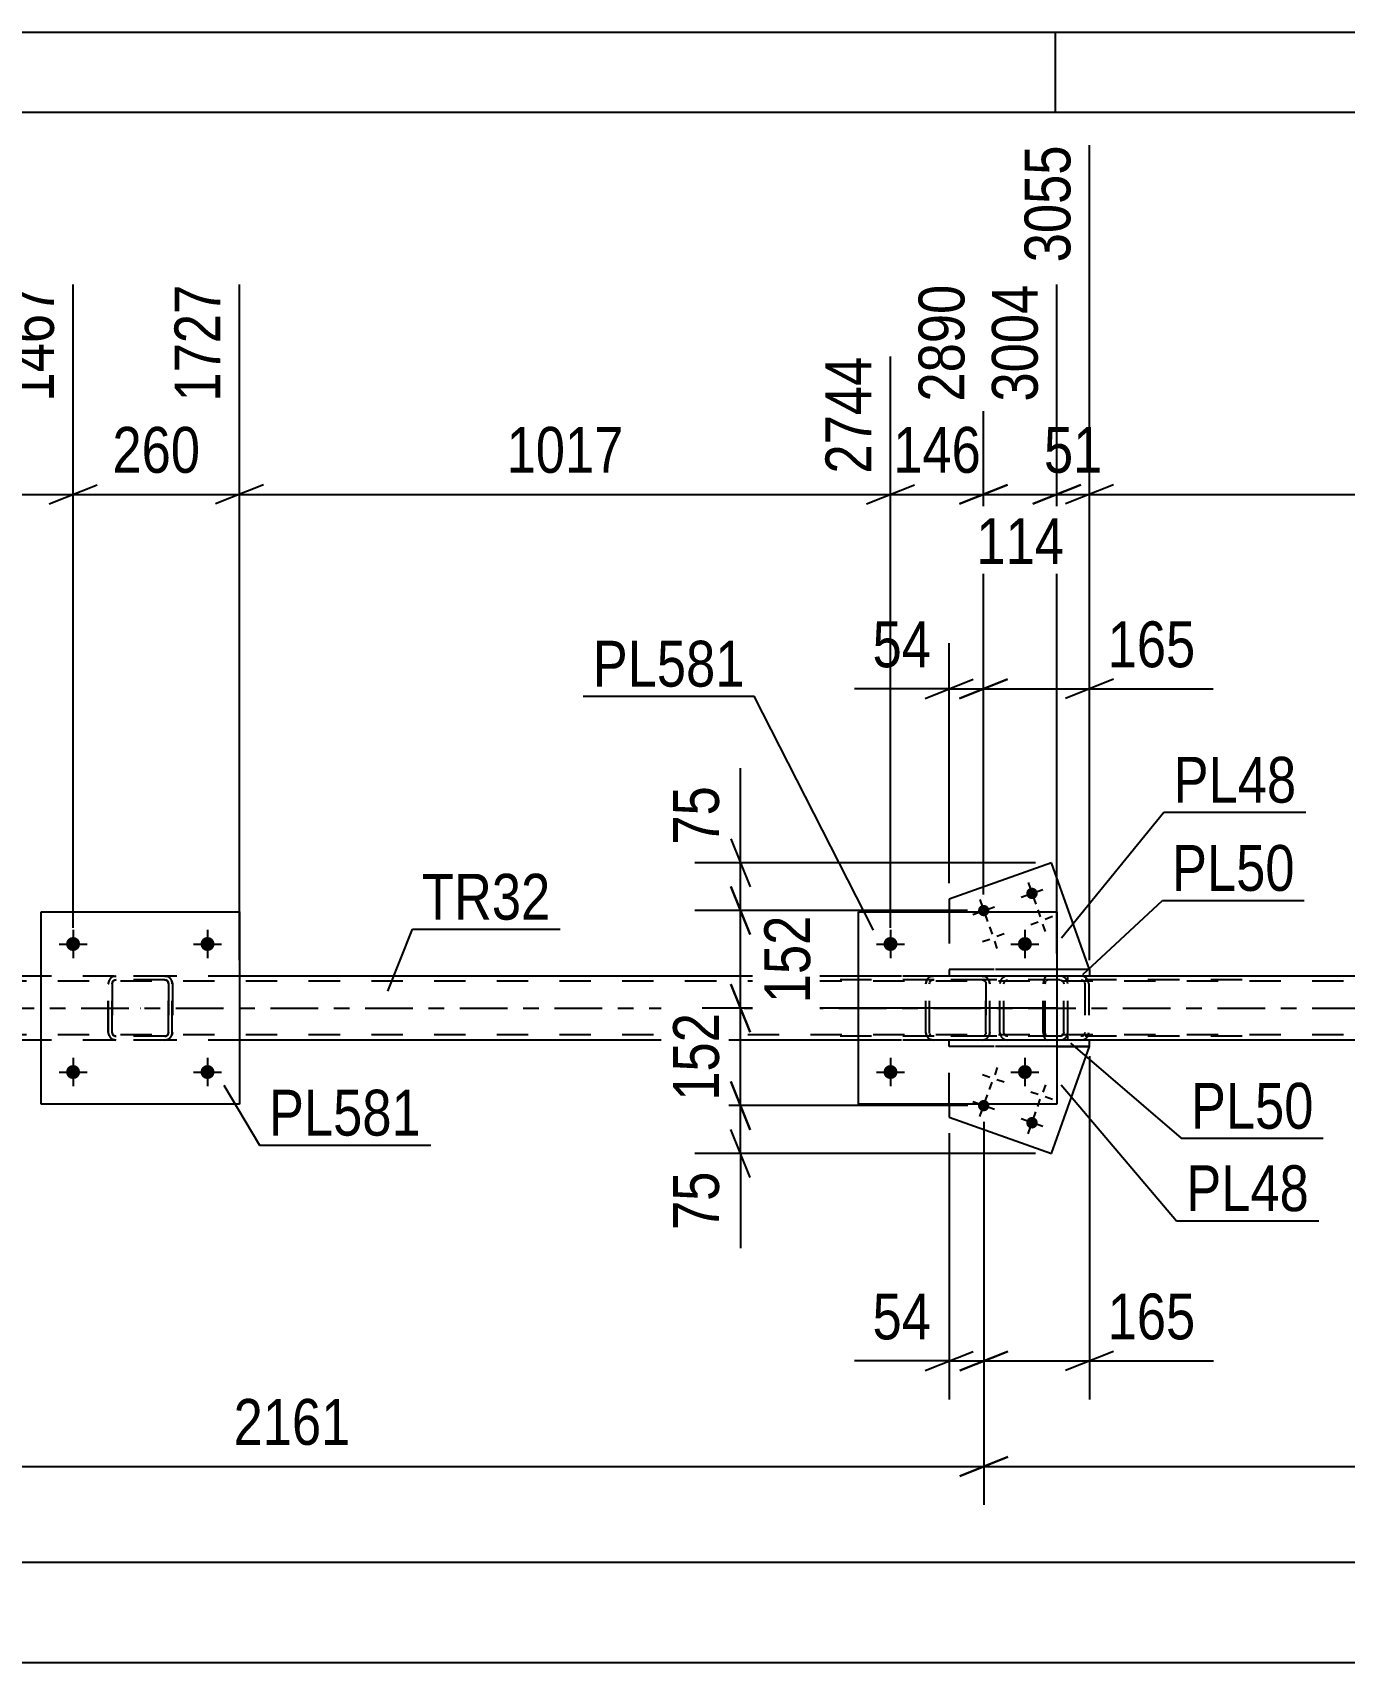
# Model space of a CAD drawing. Header units: millimetres. Extents: x 0 to 841, y 0 to 594.
# Drawn here: x 147.1 to 229, y 492.2 to 594 of the extents above; entities that cross this region are included whole.
import ezdxf

# ---------------------------------------------------------------- set-up
doc = ezdxf.new("R2010")
doc.units = ezdxf.units.MM
doc.linetypes.add('DXK_LINE_DOT2', pattern=[3.9198, 1.9599, -1.9599])
doc.linetypes.add('DXK_LINE_DOT3', pattern=[5.9187, 2.979, -0.9799, 0.9799, -0.9799])
doc.styles.add('Arial Narrow', font='ARIALN.TTF', dxfattribs={"height": 0.2})

# ---------------------------------------------------------------- blocks, each defined once
blk = doc.blocks.new('Unknown-404166606-1135')
at = {"color": 5, "linetype": 'Continuous'}
for p, q in [((841, 594), (0, 594)), ((211, 589), (211, 594)), ((836, 589), (5, 589))]:
    blk.add_line(p, q, dxfattribs=at)
blk = doc.blocks.new('Part-404166606-1464 - 1346')
at = {"color": 7, "linetype": 'DXK_LINE_DOT2'}
for p, q in [((204.34, 530.66), (204.34, 531.06)), ((211.08, 531.06), (204.34, 531.06)), ((211.08, 530.66), (204.34, 530.66))]:
    blk.add_line(p, q, dxfattribs=at)
at = {"color": 2, "linetype": 'Continuous'}
for p, q in [((213.12, 531.06), (211.08, 531.06)), ((211.08, 530.66), (213.12, 530.66)), ((213.12, 530.66), (213.12, 531.06))]:
    blk.add_line(p, q, dxfattribs=at)
blk = doc.blocks.new('Part-404166606-1375 - 1346')
at = {"color": 7, "linetype": 'DXK_LINE_DOT2'}
for p in [(213.12, 530.66), (204.34, 527.06)]:
    blk.add_line(p, (204.34, 530.66), dxfattribs=at)
at = {"color": 2, "linetype": 'Continuous'}
for p, q in [((210.75, 523.97), (213.12, 530.66)), ((204.34, 527.06), (204.34, 526.24)), ((204.34, 526.24), (210.75, 523.97))]:
    blk.add_line(p, q, dxfattribs=at)
blk = doc.blocks.new('Part-404166606-20034 - 1346')
at = {"color": 2, "linetype": 'Continuous'}
for p, q in [((198.68, 527.06), (198.68, 539.06)), ((198.68, 539.06), (211.08, 539.06)), ((211.08, 539.06), (211.08, 527.06)), ((211.08, 527.06), (198.68, 527.06))]:
    blk.add_line(p, q, dxfattribs=at)
blk = doc.blocks.new('Bolt-404166606-20061 - 1346')
at = {"linetype": 'Continuous'}
for points in [[(201.12, 537.06, -1), (200.24, 537.06, -1)], [(209.52, 537.06, -1), (208.64, 537.06, -1)]]:
    blk.add_hatch(color=1, dxfattribs=at).paths.add_polyline_path(points)
at = {"color": 1, "linetype": 'Continuous'}
for p, q in [((200.68, 537.94), (200.68, 536.18)), ((209.08, 537.94), (209.08, 536.18)), ((199.8, 537.06), (201.56, 537.06)), ((208.2, 537.06), (209.96, 537.06))]:
    blk.add_line(p, q, dxfattribs=at)
blk = doc.blocks.new('Part-404166606-1380 - 1346')
at = {"color": 2, "linetype": 'Continuous'}
for p, q in [((210.75, 542.14), (204.34, 539.87)), ((213.12, 535.46), (210.75, 542.14)), ((204.34, 539.87), (204.34, 539.06))]:
    blk.add_line(p, q, dxfattribs=at)
at = {"color": 7, "linetype": 'DXK_LINE_DOT2'}
for p in [(204.34, 539.06), (213.12, 535.46)]:
    blk.add_line(p, (204.34, 535.46), dxfattribs=at)
blk = doc.blocks.new('Part-404166606-1416 - 1346')
at = {"color": 7, "linetype": 'DXK_LINE_DOT2'}
for p, q in [((738.57, 534.74), (90.91, 534.74)), ((160, 535.06), (147.6, 535.06)), ((213.12, 535.06), (198.68, 535.06)), ((738.57, 531.38), (90.91, 531.38)), ((160, 531.06), (147.6, 531.06)), ((213.12, 531.06), (198.68, 531.06))]:
    blk.add_line(p, q, dxfattribs=at)
at = {"color": 2, "linetype": 'Continuous'}
for p, q in [((147.6, 535.06), (133.62, 535.06)), ((198.68, 535.06), (160, 535.06)), ((249.76, 535.06), (213.12, 535.06)), ((147.6, 531.06), (133.62, 531.06)), ((198.68, 531.06), (160, 531.06)), ((249.76, 531.06), (213.12, 531.06))]:
    blk.add_line(p, q, dxfattribs=at)
at = {"color": 7, "linetype": 'DXK_LINE_DOT3'}
blk.add_line((90.91, 533.06), (738.57, 533.06), dxfattribs=at)
blk = doc.blocks.new('Part-404166606-1469 - 1346')
at = {"color": 7, "linetype": 'DXK_LINE_DOT2'}
for p, q in [((204.34, 535.46), (204.34, 535.06)), ((211.08, 535.46), (204.34, 535.46)), ((211.08, 535.06), (204.34, 535.06))]:
    blk.add_line(p, q, dxfattribs=at)
at = {"color": 2, "linetype": 'Continuous'}
for p, q in [((213.12, 535.46), (211.08, 535.46)), ((213.12, 535.06), (211.08, 535.06)), ((213.12, 535.46), (213.12, 535.06))]:
    blk.add_line(p, q, dxfattribs=at)
blk = doc.blocks.new('Part-404166606-1518 - 1346')
at = {"color": 7, "linetype": 'DXK_LINE_DOT2'}
for p, q in [((210.24, 534.76), (210.22, 534.58)), ((210.22, 531.54), (210.22, 534.58)), ((210.3, 534.91), (210.24, 534.76)), ((210.38, 535.02), (210.3, 534.91)), ((210.35, 534.58), (210.36, 534.67)), ((210.35, 531.54), (210.35, 534.58)), ((210.36, 534.67), (210.39, 534.75)), ((210.49, 535.06), (210.38, 535.02)), ((210.39, 534.75), (210.44, 534.8)), ((210.44, 534.8), (210.49, 534.82)), ((222.65, 535.06), (210.49, 535.06)), ((222.65, 534.82), (210.49, 534.82)), ((211.76, 534.82), (211.76, 535.06)), ((212.77, 535.02), (212.58, 535.06)), ((212.58, 534.82), (212.68, 534.8)), ((212.68, 534.8), (212.76, 534.75)), ((212.76, 534.75), (212.81, 534.67)), ((212.81, 534.67), (212.83, 534.58)), ((212.83, 534.58), (212.83, 531.54)), ((213.06, 534.66), (213.04, 534.76)), ((213.08, 534.58), (213.06, 534.66)), ((213.08, 534.58), (213.08, 531.54)), ((210.22, 531.54), (210.24, 531.35)), ((210.36, 531.44), (210.35, 531.54)), ((212.83, 531.54), (212.81, 531.44)), ((213.06, 531.45), (213.08, 531.54)), ((210.24, 531.35), (210.3, 531.2)), ((210.3, 531.2), (210.38, 531.09)), ((210.39, 531.37), (210.36, 531.44)), ((210.38, 531.09), (210.49, 531.06)), ((210.44, 531.31), (210.39, 531.37)), ((210.49, 531.3), (210.44, 531.31)), ((222.65, 531.3), (210.49, 531.3)), ((222.65, 531.06), (210.49, 531.06)), ((211.76, 531.06), (211.76, 531.3)), ((212.68, 531.31), (212.58, 531.3)), ((212.58, 531.06), (212.77, 531.09)), ((212.76, 531.37), (212.68, 531.31)), ((212.81, 531.44), (212.76, 531.37)), ((213.04, 531.35), (213.06, 531.45))]:
    blk.add_line(p, q, dxfattribs=at)
for centre, start, end in [((212.59, 534.56), 23.8494, 68.8059), ((212.59, 531.55), 291.1941, 336.1506)]:
    blk.add_arc(centre, 0.492, start, end, dxfattribs=at)
blk = doc.blocks.new('Part-404166606-1526 - 1346')
at = {"color": 7, "linetype": 'DXK_LINE_DOT2'}
for p, q in [((211.25, 535.06), (196.27, 535.06)), ((211.25, 534.82), (196.27, 534.82)), ((207.55, 534.76), (207.51, 534.58)), ((207.51, 531.54), (207.51, 534.58)), ((207.76, 534.58), (207.78, 534.67)), ((207.76, 531.54), (207.76, 534.58)), ((207.78, 534.67), (207.84, 534.75)), ((208.02, 535.06), (207.82, 535.02)), ((207.84, 534.75), (207.92, 534.8)), ((207.92, 534.8), (208.02, 534.82)), ((211.45, 535.02), (211.25, 535.06)), ((211.25, 534.82), (211.35, 534.8)), ((211.35, 534.8), (211.43, 534.75)), ((211.43, 534.75), (211.49, 534.67)), ((211.49, 534.67), (211.51, 534.58)), ((211.51, 531.54), (211.51, 534.58)), ((211.75, 534.66), (211.73, 534.76)), ((211.76, 534.58), (211.75, 534.66)), ((211.76, 531.54), (211.76, 534.58)), ((207.51, 531.54), (207.55, 531.35)), ((207.78, 531.44), (207.76, 531.54)), ((211.51, 531.54), (211.49, 531.44)), ((211.75, 531.45), (211.76, 531.54)), ((211.25, 531.3), (196.27, 531.3)), ((211.25, 531.06), (196.27, 531.06)), ((207.84, 531.37), (207.78, 531.44)), ((207.82, 531.09), (208.02, 531.06)), ((207.92, 531.31), (207.84, 531.37)), ((208.02, 531.3), (207.92, 531.31)), ((211.35, 531.31), (211.25, 531.3)), ((211.25, 531.06), (211.45, 531.09)), ((211.43, 531.37), (211.35, 531.31)), ((211.49, 531.44), (211.43, 531.37)), ((211.73, 531.35), (211.75, 531.45))]:
    blk.add_line(p, q, dxfattribs=at)
for centre, start, end in [((208, 534.55), 110.7583, 155.68), ((211.27, 534.55), 24.32, 69.2417), ((208, 531.56), 204.32, 249.2417), ((211.27, 531.56), 290.7583, 335.68)]:
    blk.add_arc(centre, 0.496, start, end, dxfattribs=at)
blk = doc.blocks.new('Bolt-404166606-1573 - 1346')
at = {"linetype": 'Continuous'}
for points in [[(209.86, 540.34, -1), (209.18, 540.1, -1)], [(206.84, 539.27, -1), (206.17, 539.03, -1)]]:
    blk.add_hatch(color=1, dxfattribs=at).paths.add_polyline_path(points)
at = {"color": 1, "linetype": 'Continuous'}
for p, q in [((209.28, 540.9), (209.76, 539.54)), ((206.26, 539.83), (206.75, 538.47)), ((208.84, 539.98), (210.2, 540.46)), ((205.83, 538.91), (207.18, 539.39)), ((209.88, 539.2), (210.04, 538.75)), ((210.8, 538.77), (210.35, 538.6)), ((206.87, 538.13), (207.03, 537.68)), ((207.78, 537.7), (207.33, 537.53)), ((209.44, 538.28), (209.9, 538.44)), ((210.36, 537.85), (210.2, 538.3)), ((206.43, 537.21), (206.88, 537.37)), ((207.35, 536.78), (207.19, 537.23))]:
    blk.add_line(p, q, dxfattribs=at)
blk = doc.blocks.new('Bolt-404166606-1574 - 1346')
at = {"linetype": 'Continuous'}
for points in [[(206.17, 527.08, -1), (206.84, 526.84, -1)], [(209.18, 526.01, -1), (209.86, 525.77, -1)]]:
    blk.add_hatch(color=1, dxfattribs=at).paths.add_polyline_path(points)
at = {"color": 1, "linetype": 'Continuous'}
for p, q in [((206.43, 528.9), (206.88, 528.74)), ((207.35, 529.34), (207.19, 528.88)), ((207.79, 528.42), (207.33, 528.58)), ((206.26, 526.28), (206.75, 527.64)), ((206.87, 527.98), (207.03, 528.43)), ((209.44, 527.83), (209.9, 527.67)), ((210.36, 528.27), (210.2, 527.81)), ((210.8, 527.35), (210.35, 527.51)), ((207.18, 526.72), (205.83, 527.2)), ((209.28, 525.21), (209.76, 526.57)), ((209.88, 526.91), (210.04, 527.36)), ((210.2, 525.65), (208.84, 526.13))]:
    blk.add_line(p, q, dxfattribs=at)
blk = doc.blocks.new('Part-404166606-20033 - 1346')
at = {"color": 7, "linetype": 'DXK_LINE_DOT2'}
for p, q in [((202.88, 534.58), (202.92, 534.76)), ((202.92, 534.76), (202.88, 534.58)), ((202.88, 531.54), (202.88, 534.58)), ((202.88, 531.54), (202.88, 534.58)), ((203.12, 534.58), (203.14, 534.67)), ((203.12, 531.54), (203.12, 534.58)), ((203.12, 531.54), (203.12, 534.58)), ((203.14, 534.67), (203.19, 534.75)), ((203.18, 535.02), (203.36, 535.06)), ((203.36, 535.06), (203.18, 535.02)), ((203.19, 534.75), (203.27, 534.8)), ((203.27, 534.8), (203.36, 534.82)), ((206.4, 535.06), (203.36, 535.06)), ((206.4, 534.82), (203.36, 534.82)), ((206.4, 535.06), (206.59, 535.02)), ((206.59, 535.02), (206.4, 535.06)), ((206.4, 534.82), (206.5, 534.8)), ((206.5, 534.8), (206.57, 534.75)), ((206.57, 534.75), (206.63, 534.67)), ((206.63, 534.67), (206.64, 534.58)), ((206.64, 531.54), (206.64, 534.58)), ((206.64, 534.58), (206.64, 531.54)), ((206.85, 534.76), (206.88, 534.58)), ((206.88, 534.58), (206.85, 534.76)), ((206.88, 531.54), (206.88, 534.58)), ((206.88, 531.54), (206.88, 534.58)), ((202.92, 531.35), (202.88, 531.54)), ((202.88, 531.54), (202.92, 531.35)), ((203.14, 531.44), (203.12, 531.54)), ((206.64, 531.54), (206.63, 531.44)), ((206.88, 531.54), (206.85, 531.35)), ((206.85, 531.35), (206.88, 531.54)), ((203.19, 531.37), (203.14, 531.44)), ((203.36, 531.06), (203.18, 531.09)), ((203.18, 531.09), (203.36, 531.06)), ((203.27, 531.31), (203.19, 531.37)), ((203.36, 531.3), (203.27, 531.31)), ((206.4, 531.3), (203.36, 531.3)), ((206.4, 531.06), (203.36, 531.06)), ((206.5, 531.31), (206.4, 531.3)), ((206.59, 531.09), (206.4, 531.06)), ((206.4, 531.06), (206.59, 531.09)), ((206.57, 531.37), (206.5, 531.31)), ((206.63, 531.44), (206.57, 531.37))]:
    blk.add_line(p, q, dxfattribs=at)
at = {"color": 7, "linetype": 'DXK_LINE_DOT3'}
blk.add_line((204.88, 533.06), (204.88, 533.06), dxfattribs=at)
at = {"color": 7, "linetype": 'DXK_LINE_DOT2'}
for centre, start, end in [((203.36, 534.58), 112.5, 157.5), ((203.36, 534.58), 112.5, 157.5), ((206.4, 534.58), 22.5, 67.5), ((206.4, 534.58), 22.5, 67.5), ((203.36, 531.54), 202.5, 247.5), ((203.36, 531.54), 202.5, 247.5), ((206.4, 531.54), 292.5, 337.5), ((206.4, 531.54), 292.5, 337.5)]:
    blk.add_arc(centre, 0.48, start, end, dxfattribs=at)
blk = doc.blocks.new('Part-404166606-20055 - 1346')
at = {"color": 7, "linetype": 'DXK_LINE_DOT2'}
for p, q in [((151.84, 534.76), (151.8, 534.58)), ((151.8, 531.54), (151.8, 534.58)), ((151.8, 534.58), (151.81, 534.58)), ((151.81, 534.58), (151.85, 534.76)), ((151.81, 531.54), (151.81, 534.58)), ((152.04, 534.58), (152.06, 534.67)), ((152.04, 531.54), (152.04, 534.58)), ((152.04, 534.58), (152.05, 534.58)), ((152.07, 534.67), (152.05, 534.58)), ((152.05, 534.58), (152.05, 531.54)), ((152.06, 534.67), (152.11, 534.75)), ((152.12, 534.75), (152.07, 534.67)), ((152.28, 535.06), (152.1, 535.02)), ((152.11, 535.02), (152.29, 535.06)), ((152.11, 534.75), (152.19, 534.8)), ((152.2, 534.8), (152.12, 534.75)), ((152.19, 534.8), (152.28, 534.82)), ((152.29, 534.82), (152.2, 534.8)), ((155.33, 535.06), (152.28, 535.06)), ((155.33, 534.82), (152.28, 534.82)), ((155.51, 535.02), (155.32, 535.06)), ((155.32, 534.82), (155.42, 534.8)), ((155.33, 535.06), (155.52, 535.02)), ((155.42, 534.8), (155.33, 534.82)), ((155.42, 534.8), (155.49, 534.75)), ((155.5, 534.75), (155.42, 534.8)), ((155.49, 534.75), (155.55, 534.67)), ((155.55, 534.67), (155.5, 534.75)), ((155.55, 534.67), (155.56, 534.58)), ((155.57, 534.58), (155.55, 534.67)), ((155.56, 531.54), (155.56, 534.58)), ((155.56, 534.58), (155.57, 534.58)), ((155.57, 534.58), (155.57, 531.54)), ((155.8, 534.58), (155.77, 534.76)), ((155.78, 534.76), (155.81, 534.58)), ((155.8, 531.54), (155.8, 534.58)), ((155.8, 534.58), (155.81, 534.58)), ((155.81, 534.58), (155.81, 531.54)), ((151.8, 531.54), (151.81, 531.54)), ((151.8, 531.54), (151.84, 531.35)), ((151.85, 531.35), (151.81, 531.54)), ((152.04, 531.54), (152.05, 531.54)), ((152.06, 531.44), (152.04, 531.54)), ((152.05, 531.54), (152.07, 531.44)), ((155.56, 531.54), (155.55, 531.44)), ((155.55, 531.44), (155.57, 531.54)), ((155.56, 531.54), (155.57, 531.54)), ((155.77, 531.35), (155.8, 531.54)), ((155.81, 531.54), (155.78, 531.35)), ((155.8, 531.54), (155.81, 531.54)), ((152.11, 531.37), (152.06, 531.44)), ((152.07, 531.44), (152.12, 531.37)), ((152.1, 531.09), (152.28, 531.06)), ((152.19, 531.31), (152.11, 531.37)), ((152.29, 531.06), (152.11, 531.09)), ((152.12, 531.37), (152.2, 531.31)), ((152.28, 531.3), (152.19, 531.31)), ((152.2, 531.31), (152.29, 531.3)), ((155.33, 531.3), (152.28, 531.3)), ((155.33, 531.06), (152.28, 531.06)), ((155.42, 531.31), (155.32, 531.3)), ((155.32, 531.06), (155.51, 531.09)), ((155.33, 531.3), (155.42, 531.31)), ((155.52, 531.09), (155.33, 531.06)), ((155.49, 531.37), (155.42, 531.31)), ((155.42, 531.31), (155.5, 531.37)), ((155.55, 531.44), (155.49, 531.37)), ((155.5, 531.37), (155.55, 531.44))]:
    blk.add_line(p, q, dxfattribs=at)
at = {"color": 7, "linetype": 'DXK_LINE_DOT3'}
blk.add_line((153.79, 533.06), (153.82, 533.06), dxfattribs=at)
at = {"color": 7, "linetype": 'DXK_LINE_DOT2'}
for centre, start, end in [((152.28, 534.58), 112.5, 157.5), ((152.29, 534.58), 112.5, 157.5), ((155.32, 534.58), 22.5, 67.5), ((155.33, 534.58), 22.5, 67.5), ((152.28, 531.54), 202.5, 247.5), ((152.29, 531.54), 202.5, 247.5), ((155.32, 531.54), 292.5, 337.5), ((155.33, 531.54), 292.5, 337.5)]:
    blk.add_arc(centre, 0.48, start, end, dxfattribs=at)
blk = doc.blocks.new('Part-404166606-20056 - 1346')
at = {"color": 2, "linetype": 'Continuous'}
for p, q in [((147.6, 527.06), (147.6, 539.06)), ((147.6, 539.06), (160, 539.06)), ((160, 539.06), (160, 527.06)), ((160, 527.06), (147.6, 527.06))]:
    blk.add_line(p, q, dxfattribs=at)
blk = doc.blocks.new('Bolt-404166606-20060 - 1346')
at = {"linetype": 'Continuous'}
for points in [[(201.12, 529.06, -1), (200.24, 529.06, -1)], [(209.52, 529.06, -1), (208.64, 529.06, -1)]]:
    blk.add_hatch(color=1, dxfattribs=at).paths.add_polyline_path(points)
at = {"color": 1, "linetype": 'Continuous'}
for p, q in [((200.68, 529.94), (200.68, 528.18)), ((209.08, 529.94), (209.08, 528.18)), ((199.8, 529.06), (201.56, 529.06)), ((208.2, 529.06), (209.96, 529.06))]:
    blk.add_line(p, q, dxfattribs=at)
blk = doc.blocks.new('Bolt-404166606-20082 - 1346')
at = {"linetype": 'Continuous'}
for points in [[(150.04, 529.06, -1), (149.16, 529.06, -1)], [(158.44, 529.06, -1), (157.56, 529.06, -1)]]:
    blk.add_hatch(color=1, dxfattribs=at).paths.add_polyline_path(points)
at = {"color": 1, "linetype": 'Continuous'}
for p, q in [((149.6, 529.94), (149.6, 528.18)), ((158, 529.94), (158, 528.18)), ((148.72, 529.06), (150.48, 529.06)), ((157.12, 529.06), (158.88, 529.06))]:
    blk.add_line(p, q, dxfattribs=at)
blk = doc.blocks.new('Bolt-404166606-20083 - 1346')
at = {"linetype": 'Continuous'}
for points in [[(150.04, 537.06, -1), (149.16, 537.06, -1)], [(158.44, 537.06, -1), (157.56, 537.06, -1)]]:
    blk.add_hatch(color=1, dxfattribs=at).paths.add_polyline_path(points)
at = {"color": 1, "linetype": 'Continuous'}
for p, q in [((149.6, 537.94), (149.6, 536.18)), ((158, 537.94), (158, 536.18)), ((148.72, 537.06), (150.48, 537.06)), ((157.12, 537.06), (158.88, 537.06))]:
    blk.add_line(p, q, dxfattribs=at)
blk = doc.blocks.new('StraightDimension-404166606-34521 - 1346')
at = {"color": 7, "linetype": 'Continuous'}
for p, q in [((213.12, 536.46), (213.12, 586.96)), ((211.08, 536.46), (211.08, 578.26)), ((209.58, 564.55), (212.58, 565.75)), ((211.08, 565.15), (213.12, 565.15)), ((214.62, 565.75), (211.62, 564.55))]:
    blk.add_line(p, q, dxfattribs=at)
at = {"color": 0, "linetype": 'Continuous'}
blk.add_wipeout([(212.52, 587.56), (208.32, 587.56), (208.32, 579.05), (212.52, 579.05)], dxfattribs=at)
at = {"color": 3, "linetype": 'Continuous', "style": 'Arial Narrow'}
blk.add_text('3055', height=2.863, rotation=90.0002, dxfattribs=at).set_placement((211.92, 579.65))
at = {"color": 0}
blk.add_wipeout([(214.53, 565.9), (214.53, 570.1), (209.67, 570.1), (209.67, 565.9)], dxfattribs=at)
at = {"color": 3, "style": 'Arial Narrow'}
blk.add_text('51', height=2.863, dxfattribs=at).set_placement((210.27, 566.5))
blk = doc.blocks.new('StraightDimension-404166606-34525 - 1346')
at = {"color": 7, "linetype": 'Continuous'}
for p, q in [((149.6, 538.06), (149.6, 578.26)), ((160, 536.06), (160, 578.26)), ((148.1, 564.55), (151.1, 565.75)), ((149.6, 565.15), (160, 565.15)), ((161.5, 565.75), (158.5, 564.55))]:
    blk.add_line(p, q, dxfattribs=at)
at = {"color": 0}
blk.add_wipeout([(158.15, 565.9), (158.15, 570.1), (151.46, 570.1), (151.46, 565.9)], dxfattribs=at)
at = {"color": 3, "style": 'Arial Narrow'}
blk.add_text('260', height=2.863, dxfattribs=at).set_placement((152.06, 566.5))
at = {"color": 0, "linetype": 'Continuous'}
blk.add_wipeout([(159.4, 578.86), (155.2, 578.86), (155.2, 570.35), (159.4, 570.35)], dxfattribs=at)
at = {"color": 3, "linetype": 'Continuous', "style": 'Arial Narrow'}
blk.add_text('1727', height=2.863, rotation=90.0002, dxfattribs=at).set_placement((158.8, 570.95))
blk = doc.blocks.new('StraightDimension-404166606-34523 - 1346')
at = {"color": 7, "linetype": 'Continuous'}
for p, q in [((206.5, 540.15), (206.5, 578.26)), ((200.68, 538.06), (200.68, 573.76)), ((199.18, 564.55), (202.18, 565.75)), ((200.68, 565.15), (206.5, 565.15)), ((208, 565.75), (205, 564.55))]:
    blk.add_line(p, q, dxfattribs=at)
at = {"color": 0}
blk.add_wipeout([(206.94, 565.9), (206.94, 570.1), (200.25, 570.1), (200.25, 565.9)], dxfattribs=at)
at = {"color": 3, "style": 'Arial Narrow'}
blk.add_text('146', height=2.863, dxfattribs=at).set_placement((200.85, 566.5))
at = {"color": 0, "linetype": 'Continuous'}
blk.add_wipeout([(205.9, 578.86), (201.7, 578.86), (201.7, 570.35), (205.9, 570.35)], dxfattribs=at)
at = {"color": 3, "linetype": 'Continuous', "style": 'Arial Narrow'}
blk.add_text('2890', height=2.863, rotation=90.0002, dxfattribs=at).set_placement((205.3, 570.95))
blk = doc.blocks.new('StraightDimension-404166606-14667 - 1346')
at = {"color": 7, "linetype": 'Continuous'}
for p, q in [((206.51, 525.96), (206.51, 502.02)), ((120.06, 518.84), (120.06, 502.02)), ((121.56, 505.02), (118.56, 503.82)), ((120.06, 504.42), (206.51, 504.42)), ((205.01, 503.82), (208.01, 505.02))]:
    blk.add_line(p, q, dxfattribs=at)
at = {"color": 0}
blk.add_wipeout([(167.54, 505.17), (167.54, 509.37), (159.03, 509.37), (159.03, 505.17)], dxfattribs=at)
at = {"color": 3, "style": 'Arial Narrow'}
blk.add_text('2161', height=2.863, dxfattribs=at).set_placement((159.63, 505.77))
blk = doc.blocks.new('StraightDimension-404166606-1921 - 1346')
at = {"color": 7, "linetype": 'Continuous'}
blk.add_line((90.27, 492.18), (783.59, 492.18), dxfattribs=at)
blk = doc.blocks.new('StraightDimension-404166606-14666 - 1346')
at = {"color": 7, "linetype": 'Continuous'}
for p, q in [((206.51, 525.96), (206.51, 502.02)), ((208.01, 505.02), (205.01, 503.82)), ((206.51, 504.42), (783.59, 504.42))]:
    blk.add_line(p, q, dxfattribs=at)
blk = doc.blocks.new('StraightDimension-404166606-2054 - 1346')
at = {"color": 7, "linetype": 'Continuous'}
blk.add_line((90.91, 498.45), (783.59, 498.45), dxfattribs=at)
blk = doc.blocks.new('StraightDimension-404166606-1687 - 1346')
at = {"color": 7, "linetype": 'Continuous'}
for p, q in [((190.71, 528.46), (191.91, 525.46)), ((205.51, 526.96), (188.46, 526.96)), ((191.31, 523.97), (191.31, 526.96)), ((191.91, 522.47), (190.71, 525.47)), ((209.75, 523.97), (188.46, 523.97)), ((191.31, 523.97), (191.31, 518.06)), ((191.31, 523.97), (191.31, 518.06))]:
    blk.add_line(p, q, dxfattribs=at)
at = {"color": 0}
blk.add_wipeout([(190.56, 523.44), (186.36, 523.44), (186.36, 518.59), (190.56, 518.59)], dxfattribs=at)
at = {"color": 3, "style": 'Arial Narrow'}
blk.add_text('75', height=2.863, rotation=90.0002, dxfattribs=at).set_placement((189.96, 519.19))
blk = doc.blocks.new('StraightDimension-404166606-1708 - 1346')
at = {"color": 7, "linetype": 'Continuous'}
for p, q in [((190.71, 534.56), (191.91, 531.56)), ((211.14, 533.06), (188.46, 533.06)), ((191.31, 526.96), (191.31, 533.06)), ((191.91, 525.46), (190.71, 528.46)), ((205.51, 526.96), (188.46, 526.96))]:
    blk.add_line(p, q, dxfattribs=at)
at = {"color": 0}
blk.add_wipeout([(190.56, 533.35), (186.36, 533.35), (186.36, 526.67), (190.56, 526.67)], dxfattribs=at)
at = {"color": 3, "style": 'Arial Narrow'}
blk.add_text('152', height=2.863, rotation=90.0002, dxfattribs=at).set_placement((189.96, 527.27))
blk = doc.blocks.new('StraightDimension-404166606-1724 - 1346')
at = {"color": 7, "linetype": 'Continuous'}
for p, q in [((190.71, 540.65), (191.91, 537.65)), ((205.5, 539.15), (188.91, 539.15)), ((191.31, 533.06), (191.31, 539.15)), ((191.91, 531.56), (190.71, 534.56)), ((211.14, 533.06), (188.91, 533.06))]:
    blk.add_line(p, q, dxfattribs=at)
at = {"color": 0}
blk.add_wipeout([(196.26, 539.45), (192.06, 539.45), (192.06, 532.76), (196.26, 532.76)], dxfattribs=at)
at = {"color": 3, "style": 'Arial Narrow'}
blk.add_text('152', height=2.863, rotation=90.0002, dxfattribs=at).set_placement((195.66, 533.36))
blk = doc.blocks.new('StraightDimension-404166606-1741 - 1346')
at = {"color": 7, "linetype": 'Continuous'}
for p, q in [((191.31, 542.14), (191.31, 548.05)), ((191.31, 542.14), (191.31, 548.05)), ((190.71, 543.64), (191.91, 540.64)), ((209.75, 542.14), (188.46, 542.14)), ((191.31, 539.15), (191.31, 542.14)), ((191.91, 537.65), (190.71, 540.65)), ((205.5, 539.15), (188.46, 539.15))]:
    blk.add_line(p, q, dxfattribs=at)
at = {"color": 0}
blk.add_wipeout([(190.56, 547.52), (186.36, 547.52), (186.36, 542.67), (190.56, 542.67)], dxfattribs=at)
at = {"color": 3, "style": 'Arial Narrow'}
blk.add_text('75', height=2.863, rotation=90.0002, dxfattribs=at).set_placement((189.96, 543.27))
blk = doc.blocks.new('StraightDimension-404166606-1753 - 1346')
at = {"color": 7, "linetype": 'Continuous'}
for p, q in [((206.5, 540.15), (206.5, 555.85)), ((213.12, 536.06), (213.12, 555.85)), ((205, 552.4), (208, 553.6)), ((206.5, 553), (213.12, 553)), ((214.62, 553.6), (211.62, 552.4)), ((213.12, 553), (220.85, 553)), ((213.12, 553), (220.85, 553))]:
    blk.add_line(p, q, dxfattribs=at)
at = {"color": 0}
blk.add_wipeout([(220.33, 553.75), (220.33, 557.95), (213.65, 557.95), (213.65, 553.75)], dxfattribs=at)
at = {"color": 3, "style": 'Arial Narrow'}
blk.add_text('165', height=2.863, dxfattribs=at).set_placement((214.25, 554.35))
blk = doc.blocks.new('StraightDimension-404166606-1763 - 1346')
at = {"color": 7, "linetype": 'Continuous'}
for p, q in [((204.34, 540.87), (204.34, 555.85)), ((206.5, 540.15), (206.5, 555.85)), ((204.34, 553), (198.43, 553)), ((204.34, 553), (198.43, 553)), ((202.84, 552.4), (205.84, 553.6)), ((204.34, 553), (206.5, 553)), ((208, 553.6), (205, 552.4))]:
    blk.add_line(p, q, dxfattribs=at)
at = {"color": 0}
blk.add_wipeout([(203.81, 553.75), (203.81, 557.95), (198.96, 557.95), (198.96, 553.75)], dxfattribs=at)
at = {"color": 3, "style": 'Arial Narrow'}
blk.add_text('54', height=2.863, dxfattribs=at).set_placement((199.56, 554.35))
blk = doc.blocks.new('StraightDimension-404166606-1774 - 1346')
at = {"color": 7, "linetype": 'Continuous'}
for p, q in [((206.51, 525.96), (206.51, 508.61)), ((204.34, 525.24), (204.34, 508.61)), ((202.84, 510.41), (205.84, 511.61)), ((208.01, 511.61), (205.01, 510.41)), ((204.34, 511.01), (198.43, 511.01)), ((204.34, 511.01), (198.43, 511.01)), ((204.34, 511.01), (206.51, 511.01))]:
    blk.add_line(p, q, dxfattribs=at)
at = {"color": 0}
blk.add_wipeout([(203.82, 511.76), (203.82, 515.96), (198.96, 515.96), (198.96, 511.76)], dxfattribs=at)
at = {"color": 3, "style": 'Arial Narrow'}
blk.add_text('54', height=2.863, dxfattribs=at).set_placement((199.56, 512.36))
blk = doc.blocks.new('StraightDimension-404166606-1784 - 1346')
at = {"color": 7, "linetype": 'Continuous'}
for p, q in [((213.12, 530.06), (213.12, 508.61)), ((206.51, 525.96), (206.51, 508.61)), ((205.01, 510.41), (208.01, 511.61)), ((214.62, 511.61), (211.62, 510.41)), ((206.51, 511.01), (213.12, 511.01)), ((213.12, 511.01), (220.86, 511.01)), ((213.12, 511.01), (220.86, 511.01))]:
    blk.add_line(p, q, dxfattribs=at)
at = {"color": 0}
blk.add_wipeout([(220.33, 511.76), (220.33, 515.96), (213.65, 515.96), (213.65, 511.76)], dxfattribs=at)
at = {"color": 3, "style": 'Arial Narrow'}
blk.add_text('165', height=2.863, dxfattribs=at).set_placement((214.25, 512.36))
blk = doc.blocks.new('StraightDimension-404166606-34526 - 1346')
at = {"color": 7, "linetype": 'Continuous'}
for p, q in [((133.62, 536.46), (133.62, 578.26)), ((149.6, 538.06), (149.6, 578.26)), ((135.12, 565.75), (132.12, 564.55)), ((133.62, 565.15), (149.6, 565.15)), ((148.1, 564.55), (151.1, 565.75))]:
    blk.add_line(p, q, dxfattribs=at)
at = {"color": 0}
blk.add_wipeout([(144.95, 565.9), (144.95, 570.1), (138.27, 570.1), (138.27, 565.9)], dxfattribs=at)
at = {"color": 3, "style": 'Arial Narrow'}
blk.add_text('400', height=2.863, dxfattribs=at).set_placement((138.87, 566.5))
at = {"color": 0, "linetype": 'Continuous'}
blk.add_wipeout([(149, 578.86), (144.8, 578.86), (144.8, 570.35), (149, 570.35)], dxfattribs=at)
at = {"color": 3, "linetype": 'Continuous', "style": 'Arial Narrow'}
blk.add_text('1467', height=2.863, rotation=90.0002, dxfattribs=at).set_placement((148.4, 570.95))
blk = doc.blocks.new('StraightDimension-404166606-34520 - 1346')
at = {"color": 7, "linetype": 'Continuous'}
for p, q in [((213.12, 536.46), (213.12, 586.96)), ((251.76, 538.06), (251.76, 573.76)), ((214.62, 565.75), (211.62, 564.55)), ((213.12, 565.15), (251.76, 565.15)), ((250.26, 564.55), (253.26, 565.75))]:
    blk.add_line(p, q, dxfattribs=at)
at = {"color": 0}
blk.add_wipeout([(235.78, 565.9), (235.78, 570.1), (229.1, 570.1), (229.1, 565.9)], dxfattribs=at)
at = {"color": 3, "style": 'Arial Narrow'}
blk.add_text('966', height=2.863, dxfattribs=at).set_placement((229.7, 566.5))
at = {"color": 0, "linetype": 'Continuous'}
blk.add_wipeout([(251.16, 574.36), (246.96, 574.36), (246.96, 565.85), (251.16, 565.85)], dxfattribs=at)
at = {"color": 3, "linetype": 'Continuous', "style": 'Arial Narrow'}
blk.add_text('4021', height=2.863, rotation=90.0002, dxfattribs=at).set_placement((250.56, 566.45))
blk = doc.blocks.new('StraightDimension-404166606-34522 - 1346')
at = {"color": 7, "linetype": 'Continuous'}
for p, q in [((206.5, 540.15), (206.5, 578.26)), ((211.08, 536.46), (211.08, 578.26)), ((205, 564.55), (208, 565.75)), ((206.5, 565.15), (211.08, 565.15)), ((212.58, 565.75), (209.58, 564.55))]:
    blk.add_line(p, q, dxfattribs=at)
at = {"color": 0, "linetype": 'Continuous'}
blk.add_wipeout([(210.48, 578.86), (206.28, 578.86), (206.28, 570.35), (210.48, 570.35)], dxfattribs=at)
at = {"color": 0}
blk.add_wipeout([(212.14, 560.2), (212.14, 564.4), (205.45, 564.4), (205.45, 560.2)], dxfattribs=at)
at = {"color": 3, "linetype": 'Continuous', "style": 'Arial Narrow'}
blk.add_text('3004', height=2.863, rotation=90.0002, dxfattribs=at).set_placement((209.88, 570.95))
at = {"color": 3, "style": 'Arial Narrow'}
blk.add_text('114', height=2.863, dxfattribs=at).set_placement((206.05, 560.8))
blk = doc.blocks.new('StraightDimension-404166606-34524 - 1346')
at = {"color": 7, "linetype": 'Continuous'}
for p, q in [((160, 536.06), (160, 578.26)), ((200.68, 538.06), (200.68, 573.76)), ((161.5, 565.75), (158.5, 564.55)), ((160, 565.15), (200.68, 565.15)), ((199.18, 564.55), (202.18, 565.75))]:
    blk.add_line(p, q, dxfattribs=at)
at = {"color": 0}
blk.add_wipeout([(184.6, 565.9), (184.6, 570.1), (176.09, 570.1), (176.09, 565.9)], dxfattribs=at)
at = {"color": 3, "style": 'Arial Narrow'}
blk.add_text('1017', height=2.863, dxfattribs=at).set_placement((176.69, 566.5))
at = {"color": 0, "linetype": 'Continuous'}
blk.add_wipeout([(200.08, 574.36), (195.88, 574.36), (195.88, 565.85), (200.08, 565.85)], dxfattribs=at)
at = {"color": 3, "linetype": 'Continuous', "style": 'Arial Narrow'}
blk.add_text('2744', height=2.863, rotation=90.0002, dxfattribs=at).set_placement((199.48, 566.45))
blk = doc.blocks.new('Mark-404166606-1376 - 1346')
at = {"color": 30, "linetype": 'Continuous'}
for p, q in [((211.36, 537.45), (217.77, 545.29)), ((217.77, 545.29), (226.64, 545.29))]:
    blk.add_line(p, q, dxfattribs=at)
at = {"color": 0}
blk.add_wipeout([(226.04, 545.89), (226.04, 548.89), (218.37, 548.89), (218.37, 545.89)], dxfattribs=at)
blk.add_wipeout([(226.04, 545.89), (226.04, 548.89), (218.37, 548.89), (218.37, 545.89)], dxfattribs=at)
at = {"color": 3, "style": 'Arial Narrow'}
blk.add_text('PL48', height=2.863, dxfattribs=at).set_placement((218.37, 545.89))
blk = doc.blocks.new('Mark-404166606-1370 - 1346')
at = {"color": 30, "linetype": 'Continuous'}
for p, q in [((211.34, 528.27), (218.56, 519.77)), ((218.56, 519.77), (227.44, 519.77))]:
    blk.add_line(p, q, dxfattribs=at)
at = {"color": 0}
blk.add_wipeout([(226.84, 520.37), (226.84, 523.37), (219.16, 523.37), (219.16, 520.37)], dxfattribs=at)
blk.add_wipeout([(226.84, 520.37), (226.84, 523.37), (219.16, 523.37), (219.16, 520.37)], dxfattribs=at)
at = {"color": 3, "style": 'Arial Narrow'}
blk.add_text('PL48', height=2.863, dxfattribs=at).set_placement((219.16, 520.37))
blk = doc.blocks.new('Mark-404166606-1460 - 1346')
at = {"color": 30, "linetype": 'Continuous'}
for p, q in [((211.93, 530.87), (218.85, 524.92)), ((218.85, 524.92), (227.72, 524.92))]:
    blk.add_line(p, q, dxfattribs=at)
at = {"color": 0}
blk.add_wipeout([(227.12, 525.52), (227.12, 528.52), (219.45, 528.52), (219.45, 525.52)], dxfattribs=at)
blk.add_wipeout([(227.12, 525.52), (227.12, 528.52), (219.45, 528.52), (219.45, 525.52)], dxfattribs=at)
at = {"color": 3, "style": 'Arial Narrow'}
blk.add_text('PL50', height=2.863, dxfattribs=at).set_placement((219.45, 525.52))
blk = doc.blocks.new('Mark-404166606-1412 - 1346')
at = {"color": 30, "linetype": 'Continuous'}
for p, q in [((169.26, 534.12), (170.8, 537.98)), ((170.8, 537.98), (180.03, 537.98))]:
    blk.add_line(p, q, dxfattribs=at)
at = {"color": 0}
blk.add_wipeout([(179.43, 538.58), (179.43, 541.58), (171.4, 541.58), (171.4, 538.58)], dxfattribs=at)
blk.add_wipeout([(179.43, 538.58), (179.43, 541.58), (171.4, 541.58), (171.4, 538.58)], dxfattribs=at)
at = {"color": 3, "style": 'Arial Narrow'}
blk.add_text('TR32', height=2.863, dxfattribs=at).set_placement((171.4, 538.58))
blk = doc.blocks.new('Mark-404166606-1465 - 1346')
at = {"color": 30, "linetype": 'Continuous'}
for p, q in [((212.7, 535.16), (217.67, 539.78)), ((217.67, 539.78), (226.54, 539.78))]:
    blk.add_line(p, q, dxfattribs=at)
at = {"color": 0}
blk.add_wipeout([(225.94, 540.38), (225.94, 543.38), (218.27, 543.38), (218.27, 540.38)], dxfattribs=at)
blk.add_wipeout([(225.94, 540.38), (225.94, 543.38), (218.27, 543.38), (218.27, 540.38)], dxfattribs=at)
at = {"color": 3, "style": 'Arial Narrow'}
blk.add_text('PL50', height=2.863, dxfattribs=at).set_placement((218.27, 540.38))
blk = doc.blocks.new('Mark-404166606-39540 - 1346')
at = {"color": 30, "linetype": 'Continuous'}
for p in [(181.47, 552.54), (199.61, 537.93)]:
    blk.add_line(p, (192.17, 552.54), dxfattribs=at)
at = {"color": 0}
blk.add_wipeout([(191.57, 553.14), (191.57, 556.14), (182.07, 556.14), (182.07, 553.14)], dxfattribs=at)
blk.add_wipeout([(191.57, 553.14), (191.57, 556.14), (182.07, 556.14), (182.07, 553.14)], dxfattribs=at)
at = {"color": 3, "style": 'Arial Narrow'}
blk.add_text('PL581', height=2.863, dxfattribs=at).set_placement((182.07, 553.14))
blk = doc.blocks.new('Mark-404166606-39573 - 1346')
at = {"color": 30, "linetype": 'Continuous'}
for p, q in [((159.02, 528.25), (161.24, 524.49)), ((161.24, 524.49), (171.95, 524.49))]:
    blk.add_line(p, q, dxfattribs=at)
at = {"color": 0}
blk.add_wipeout([(171.35, 525.09), (171.35, 528.09), (161.84, 528.09), (161.84, 525.09)], dxfattribs=at)
blk.add_wipeout([(171.35, 525.09), (171.35, 528.09), (161.84, 528.09), (161.84, 525.09)], dxfattribs=at)
at = {"color": 3, "style": 'Arial Narrow'}
blk.add_text('PL581', height=2.863, dxfattribs=at).set_placement((161.84, 525.09))

msp = doc.modelspace()

# ---------------------------------------------------------------- block references
for name in ['Unknown-404166606-1135', 'Part-404166606-1380 - 1346', 'Bolt-404166606-1573 - 1346', 'Part-404166606-20056 - 1346', 'Part-404166606-20034 - 1346', 'Bolt-404166606-20083 - 1346', 'Bolt-404166606-20061 - 1346', 'Part-404166606-1416 - 1346', 'Part-404166606-20055 - 1346', 'Part-404166606-1526 - 1346', 'Part-404166606-20033 - 1346', 'Part-404166606-1469 - 1346', 'Part-404166606-1518 - 1346', 'Part-404166606-1464 - 1346', 'Part-404166606-1375 - 1346', 'Bolt-404166606-20082 - 1346', 'Bolt-404166606-20060 - 1346', 'Bolt-404166606-1574 - 1346']:
    msp.add_blockref(name, (0, 0))

# ---------------------------------------------------------------- next in the draw order: block references
for name in ['StraightDimension-404166606-34521 - 1346', 'StraightDimension-404166606-34525 - 1346', 'StraightDimension-404166606-14667 - 1346']:
    msp.add_blockref(name, (0, 0))

# ---------------------------------------------------------------- next in the draw order: block references
for name in ['StraightDimension-404166606-34526 - 1346', 'StraightDimension-404166606-34523 - 1346', 'StraightDimension-404166606-1921 - 1346']:
    msp.add_blockref(name, (0, 0))

# ---------------------------------------------------------------- next in the draw order: block references
msp.add_blockref('StraightDimension-404166606-14666 - 1346', (0, 0))

# ---------------------------------------------------------------- next in the draw order: block references
msp.add_blockref('StraightDimension-404166606-2054 - 1346', (0, 0))

# ---------------------------------------------------------------- next in the draw order: block references
for name in ['StraightDimension-404166606-1687 - 1346', 'Mark-404166606-39573 - 1346']:
    msp.add_blockref(name, (0, 0))

# ---------------------------------------------------------------- next in the draw order: block references
msp.add_blockref('StraightDimension-404166606-1708 - 1346', (0, 0))

# ---------------------------------------------------------------- next in the draw order: block references
for name in ['StraightDimension-404166606-1724 - 1346', 'StraightDimension-404166606-1774 - 1346']:
    msp.add_blockref(name, (0, 0))

# ---------------------------------------------------------------- next in the draw order: block references
for name in ['StraightDimension-404166606-1741 - 1346', 'StraightDimension-404166606-1784 - 1346']:
    msp.add_blockref(name, (0, 0))

# ---------------------------------------------------------------- next in the draw order: block references
for name in ['StraightDimension-404166606-1753 - 1346', 'Mark-404166606-1370 - 1346']:
    msp.add_blockref(name, (0, 0))

# ---------------------------------------------------------------- next in the draw order: block references
for name in ['StraightDimension-404166606-34520 - 1346', 'StraightDimension-404166606-1763 - 1346', 'Mark-404166606-1460 - 1346']:
    msp.add_blockref(name, (0, 0))

# ---------------------------------------------------------------- next in the draw order: block references
for name in ['StraightDimension-404166606-34522 - 1346', 'StraightDimension-404166606-34524 - 1346']:
    msp.add_blockref(name, (0, 0))

# ---------------------------------------------------------------- next in the draw order: block references
for name in ['Mark-404166606-39540 - 1346', 'Mark-404166606-1376 - 1346', 'Mark-404166606-1412 - 1346']:
    msp.add_blockref(name, (0, 0))

# ---------------------------------------------------------------- next in the draw order: block references
msp.add_blockref('Mark-404166606-1465 - 1346', (0, 0))

doc.saveas('drawing.dxf')
